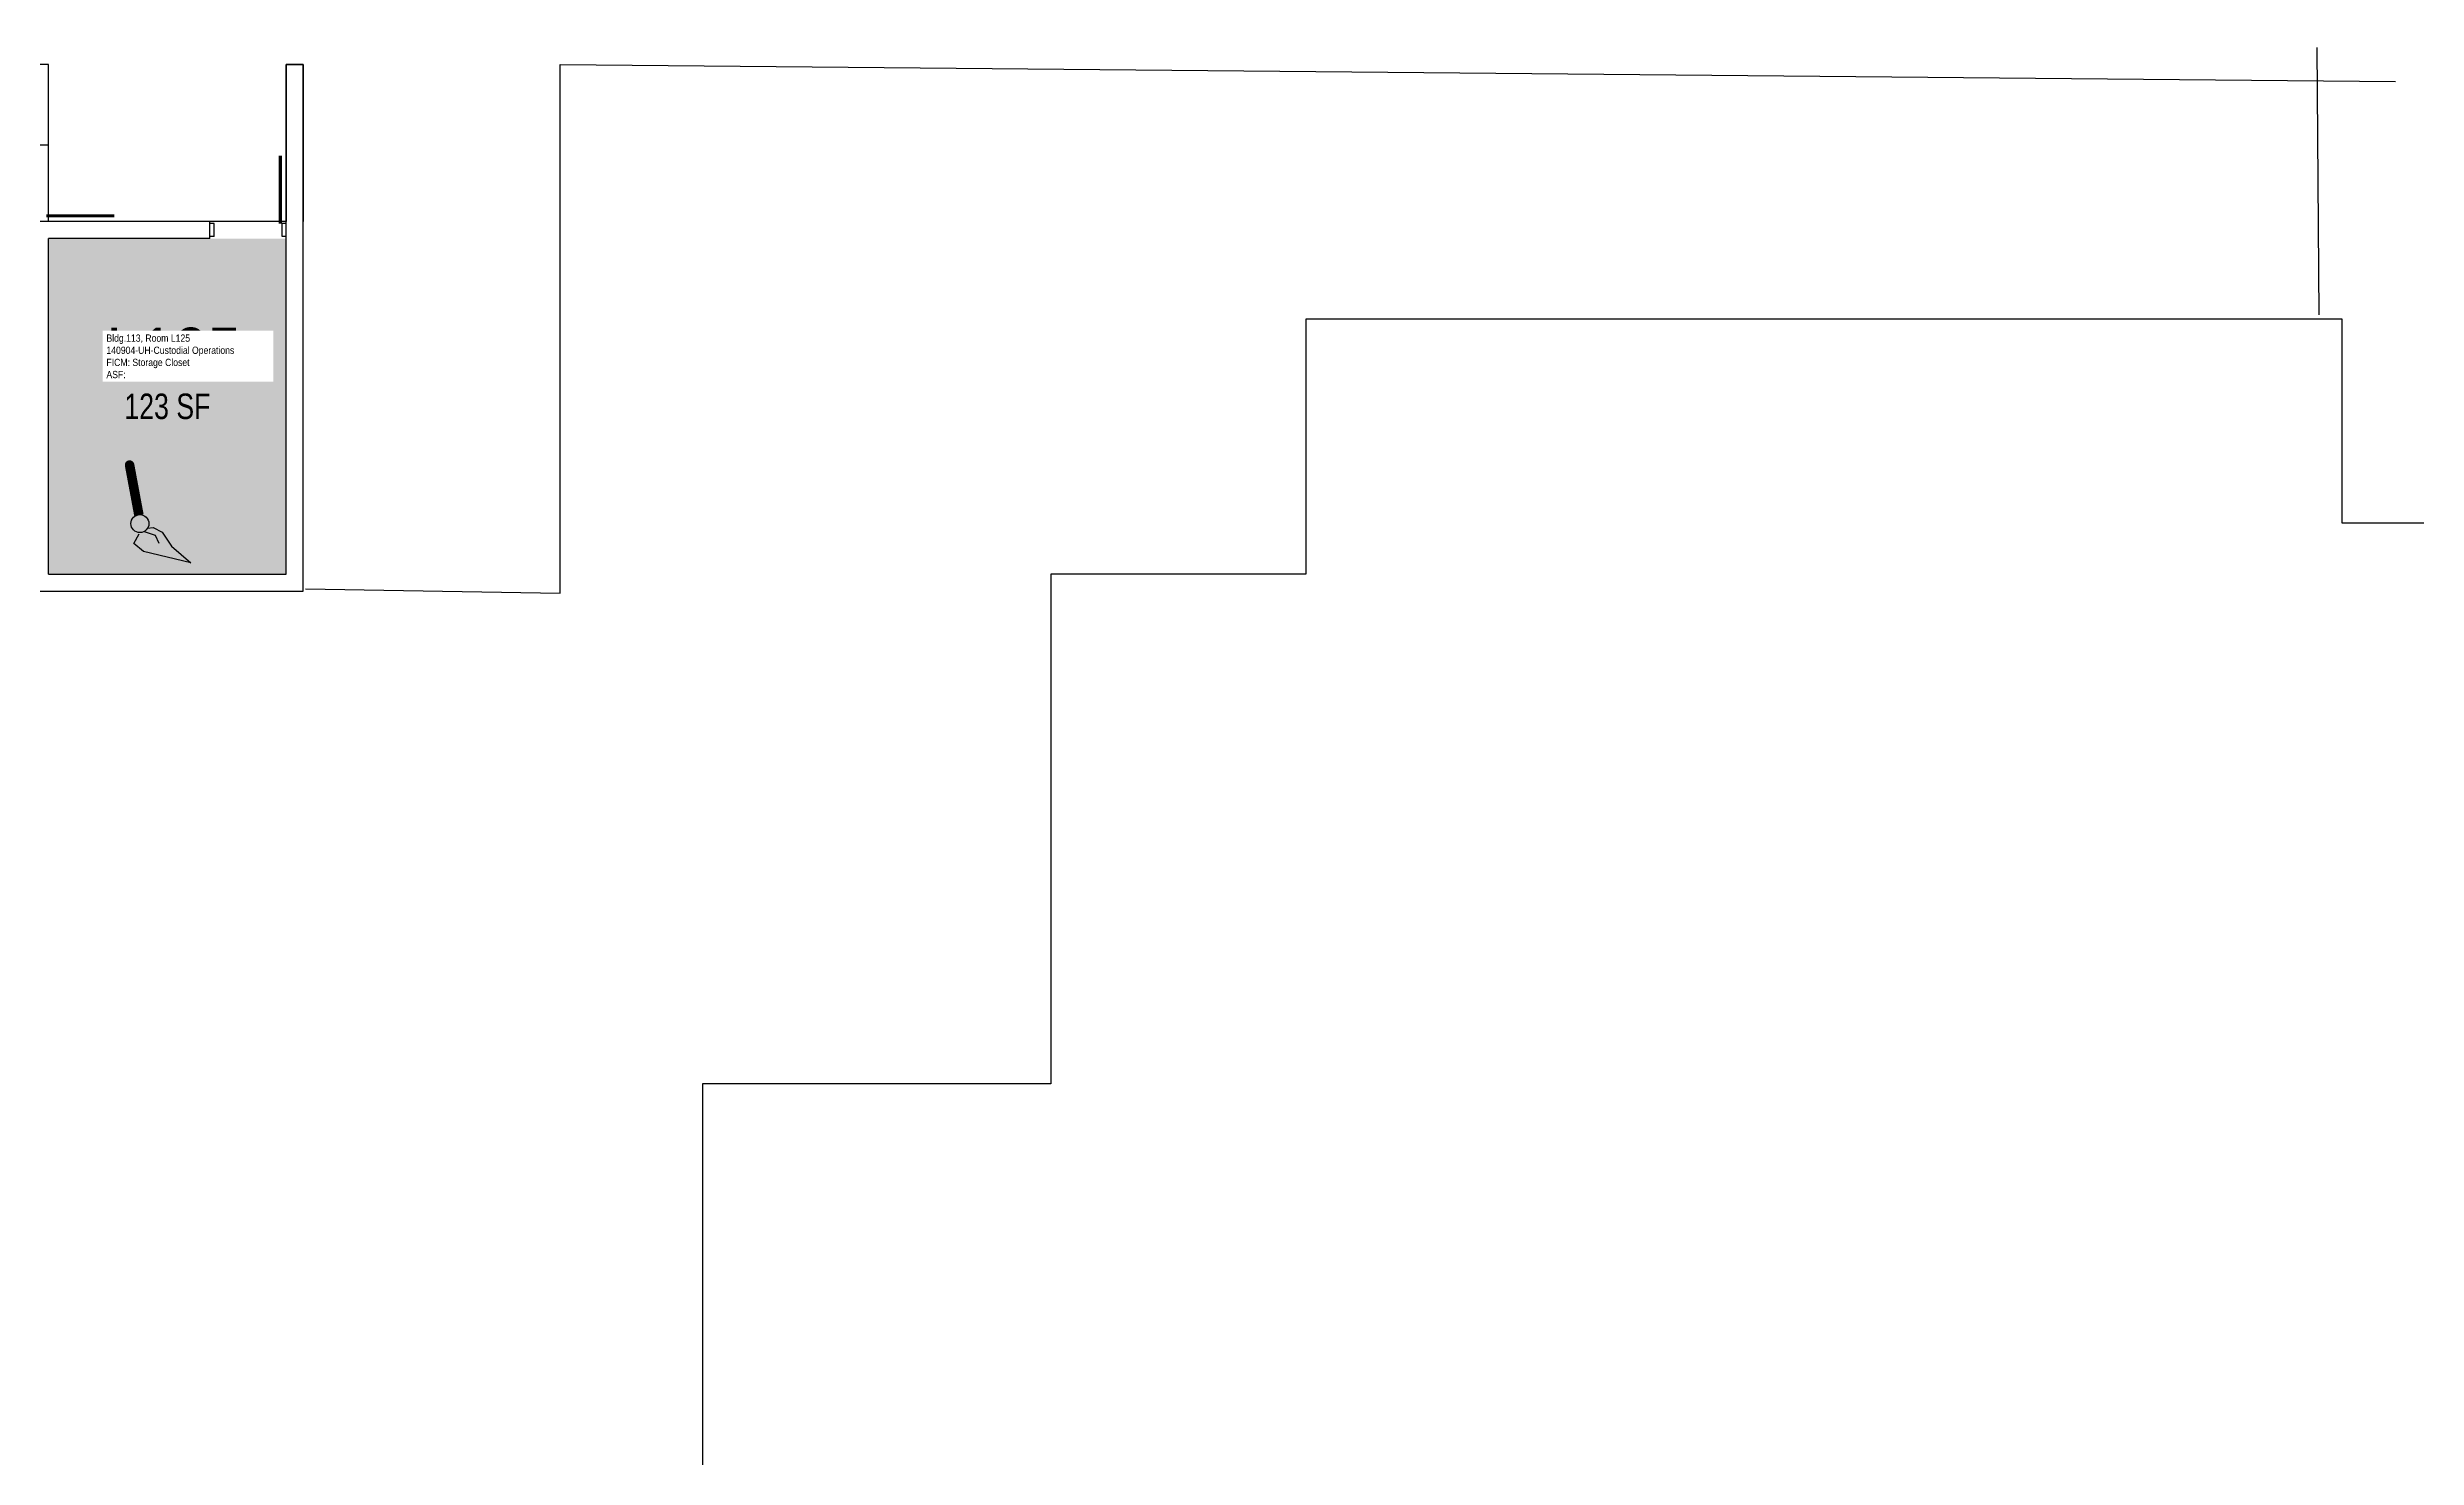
# Model space of a CAD drawing. Header units: inches. Extents: x -534 to 3268, y -1228 to 4808.
# Drawn here: x 363 to 1479, y 188 to 852 of the extents above; entities that cross this region are included whole.
import ezdxf
from ezdxf.enums import TextEntityAlignment as Align

# ---------------------------------------------------------------- set-up
doc = ezdxf.new("R2010")
doc.units = ezdxf.units.IN
doc.header["$LTSCALE"] = 10
doc.header["$MEASUREMENT"] = 0
doc.layers.get('0').update_dxf_attribs({"linetype": 'CONTINUOUS'})
for name, color, linetype in [('A-DOOR', 2, 'CONTINUOUS'), ('A-FP', 16, 'CONTINUOUS'), ('A-IDEN-ICON', 4, 'CONTINUOUS'), ('A-IDEN-RNUM', 7, 'CONTINUOUS'), ('A-IDEN-SNUM', 4, 'CONTINUOUS'), ('A-IDEN-VNUM', 4, 'CONTINUOUS'), ('A-SITE', 3, 'CONTINUOUS'), ('A-WALL', 5, 'CONTINUOUS'), ('AREA-TEXT', 3, 'CONTINUOUS'), ('Rooms-Category-Color', 7, 'CONTINUOUS'), ('Rooms-College-Color', 7, 'CONTINUOUS'), ('Rooms-Department-Color', 7, 'CONTINUOUS'), ('Rooms-Division-Color', 7, 'CONTINUOUS'), ('Rooms-Information', 7, 'CONTINUOUS')]:
    doc.layers.add(name, color=color, linetype=linetype)
doc.styles.add('CP_AREA', font='arial.ttf', dxfattribs={"height": 15})
doc.styles.add('CP_ROOMSNUMBER', font='arial.ttf', dxfattribs={"height": 1})
doc.styles.add('CP_ROOMVNUMBER', font='arial.ttf', dxfattribs={"width": 0.85, "height": 0.075})

# ---------------------------------------------------------------- blocks, each defined once
blk = doc.blocks.new('CPCUST')
for p, q in [((0.0297, -0.0341), (0.0376, -0.0302)), ((0.0376, -0.0302), (0.0533, -0.0324)), ((0.0533, -0.0324), (0.0745, -0.0479)), ((0.0171, -0.0639), (0.02, -0.0466)), ((0.0358, -0.0705), (0.0171, -0.0639)), ((0.0262, -0.0408), (0.0446, -0.0406)), ((0.1117, -0.0625), (0.0358, -0.0705)), ((0.0446, -0.0406), (0.0543, -0.0505)), ((0.0745, -0.0479), (0.1117, -0.0625))]:
    blk.add_line(p, q)
at = {"const_width": 0.015}
blk.add_lwpolyline([(-0.03, 0.05), (0.01, -0.0193)], dxfattribs=at)
at = {"const_width": 0.0075}
blk.add_lwpolyline([(-0.0332, 0.0481, 1), (-0.0268, 0.0519, 1)], format="xyb", close=True, dxfattribs=at)
blk.add_circle((0.0158, -0.0313), 0.0141)
blk = doc.blocks.new('Buildings113')
at = {"layer": 'A-FP'}
blk.add_lwpolyline([(176, 596), (484, 596), (484, 844), (476, 844), (476, 770), (364, 770), (364, 844), (244, 844)], dxfattribs=at)
blk.add_lwpolyline([(1296, 92), (1296, -4), (1784, -4), (1784, 116), (1904, 116), (1904, 356), (2024, 356), (2024, 604), (1776, 604), (1776, 539), (1544, 539), (1544, 628), (1444, 628), (1444, 724), (956, 724), (956, 604), (836, 604), (836, 364), (672, 364), (672, 116), (956, 116), (956, -4), (1204, -4), (1204, 92)], close=True, dxfattribs=at)

msp = doc.modelspace()

# ---------------------------------------------------------------- hatches: boundary and pattern name
at = {"layer": 'Rooms-Category-Color', "true_color": 0x728ef3}
msp.add_hatch(color=171, dxfattribs=at).paths.add_polyline_path([(476, 762), (440, 762), (364, 762), (364, 604), (476, 604)])
at = {"layer": 'Rooms-College-Color', "true_color": 0xadadad}
msp.add_hatch(color=253, dxfattribs=at).paths.add_polyline_path([(476, 762), (440, 762), (364, 762), (364, 604), (476, 604)])
at = {"layer": 'Rooms-Department-Color', "true_color": 0x604aed}
msp.add_hatch(color=173, dxfattribs=at).paths.add_polyline_path([(476, 762), (440, 762), (364, 762), (364, 604), (476, 604)])
at = {"layer": 'Rooms-Division-Color', "true_color": 0x604aed}
msp.add_hatch(color=173, dxfattribs=at).paths.add_polyline_path([(476, 762), (440, 762), (364, 762), (364, 604), (476, 604)])

# ---------------------------------------------------------------- linework, layer by layer
at = {"layer": 'A-DOOR'}
for points in [[(363, 772.7, 1.5, 1.5, 0), (395, 772.7, 0, 0, 0), (395, 772, 0, 0, 0.414214), (363, 804, 0, 0, 0.414214)], [(473.2, 769, 1.5, 1.5, 0), (473.2, 801, 0, 0, 0), (474, 801, 0, 0, 0.414214), (442, 769, 0, 0, 0.414214)]]:
    msp.add_lwpolyline(points, format="xyseb", dxfattribs=at)
at = {"layer": 'A-SITE'}
for p, q in [((1432, 852), (1433, 726)), ((605, 595), (605, 844)), ((605, 844), (1469, 836)), ((485, 597), (605, 595))]:
    msp.add_line(p, q, dxfattribs=at)
at = {"layer": 'A-WALL'}
for p, q in [((364, 844), (244, 844)), ((364, 806), (364, 844)), ((476, 604), (476, 844)), ((476, 844), (484, 844)), ((484, 844), (484, 770)), ((364, 806), (356, 806)), ((440, 770), (356, 770)), ((440, 762), (440, 770)), ((484, 596), (484, 770)), ((440, 762), (364, 762)), ((364, 604), (364, 762)), ((440, 763), (440, 769)), ((442, 769), (440, 769)), ((442, 763), (440, 763)), ((442, 763), (442, 769)), ((474, 763), (474, 769)), ((476, 769), (474, 769)), ((476, 763), (474, 763)), ((476, 763), (476, 769)), ((364, 604), (476, 604)), ((176, 596), (484, 596))]:
    msp.add_line(p, q, dxfattribs=at)

# ---------------------------------------------------------------- block references
at = {"layer": 'A-FP'}
msp.add_blockref('Buildings113', (0, 0), dxfattribs=at)
at = {"layer": 'A-IDEN-ICON', "xscale": 300.000000001067, "yscale": 300.000000001067, "zscale": 300.000000001067, "rotation": 340.5599651719422}
msp.add_blockref('CPCUST', (405.7, 638.2), dxfattribs=at)

# ---------------------------------------------------------------- texts
at = {"layer": 'A-IDEN-RNUM', "style": 'CP_ROOMSNUMBER', "width": 0.85}
msp.add_text('L125-00', height=1, dxfattribs=at).set_placement((423, 708), align=Align.MIDDLE)
at = {"layer": 'A-IDEN-SNUM', "style": 'CP_ROOMSNUMBER', "width": 0.85}
msp.add_text('1130L12500', height=1, dxfattribs=at).set_placement((423, 708), align=Align.MIDDLE)
at = {"layer": 'A-IDEN-VNUM', "style": 'CP_ROOMVNUMBER', "width": 0.85}
msp.add_text('L125', height=24, dxfattribs=at).set_placement((423, 708), align=Align.MIDDLE)
at = {"layer": 'AREA-TEXT', "style": 'CP_AREA', "width": 0.75}
msp.add_text('123 SF', height=12, dxfattribs=at).set_placement((420, 683), align=Align.MIDDLE_CENTER)

# ---------------------------------------------------------------- next in the draw order: texts
at = {"layer": 'Rooms-Information', "insert": (391.3, 696.2), "char_height": 3.429, "width": 76.8, "attachment_point": 7, "style": 'CP_ROOMVNUMBER', "bg_fill": 3, "box_fill_scale": 1.5, "bg_fill_color": 256, "bg_fill_true_color": 13158600, "bg_fill_transparency": 0}
msp.add_mtext('Bldg.113, Room L125^M^J140904-UH-Custodial Operations^M^JFICM: Storage Closet^M^JASF: ', dxfattribs=at)

doc.saveas('drawing.dxf')
